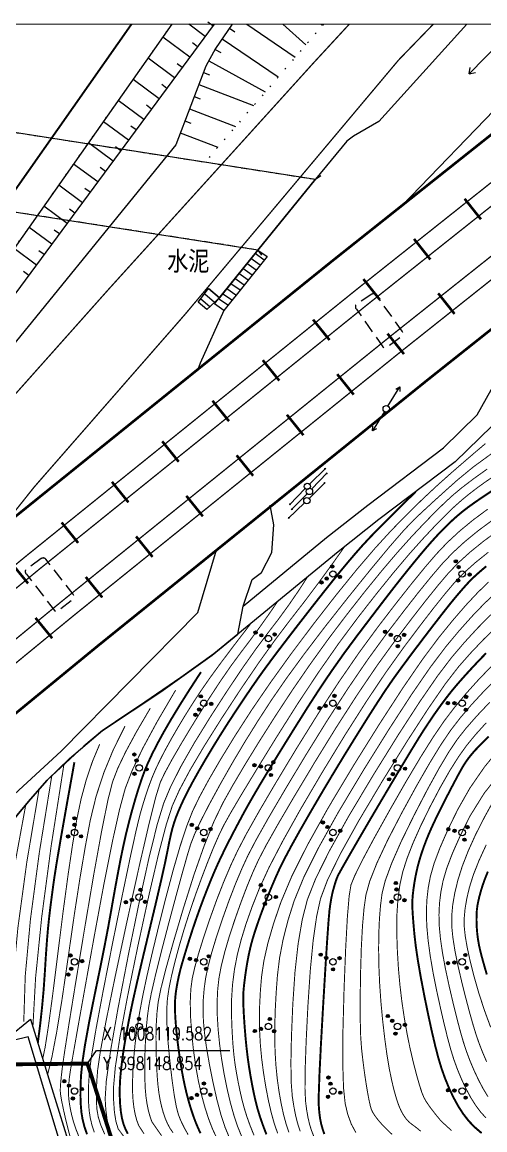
# Model space of a CAD drawing. Extents: x 396500 to 398250, y 1005980 to 1008200.
# Drawn here: x 398143.8 to 398179.6, y 1008114.5 to 1008200.2 of the extents above; entities that cross this region are included whole.
import ezdxf
from ezdxf.enums import TextEntityAlignment as Align

# ---------------------------------------------------------------- set-up
doc = ezdxf.new("R2010")
doc.units = 0
doc.header["$LTSCALE"] = 0.5
for name, pattern in [('X2', [10, 8, -2]), ('X29', [12, 10, -2]), ('X31', [1.8, 1.2, -0.6]), ('X4', [1.6, 0, -1.6]), ('X5', [3, 2, -1])]:
    doc.linetypes.add(name, pattern=pattern)
doc.layers.get('0').update_dxf_attribs({"linetype": 'CONTINUOUS'})
doc.layers.add('ASSIST', color=7, linetype='CONTINUOUS', plot=False)
for name, color, linetype in [('DGX', 2, 'CONTINUOUS'), ('DLSS', 4, 'CONTINUOUS'), ('DMTZ', 3, 'CONTINUOUS'), ('GXYZ', 2, 'CONTINUOUS'), ('JMD', 6, 'CONTINUOUS'), ('SXSS', 5, 'CONTINUOUS'), ('ZBTZ', 3, 'CONTINUOUS'), ('用地红线', 1, 'CONTINUOUS')]:
    doc.layers.add(name, color=color, linetype=linetype)
doc.layers.add('绘图层', color=6, linetype='CONTINUOUS', lineweight=5)
doc.styles.add('HZ', font='rs.shx', dxfattribs={"width": 0.8, "bigfont": 'hztxt.shx'})
doc.styles.add('细等线体', font='长等线体_0.TTF', dxfattribs={"width": 0.8})
doc.linetypes.add('10421', pattern='A,2,[150,AAA.SHX,S=1,R=0,X=0,Y=1],1e-11', length=2)
doc.linetypes.add('10422', pattern='A,2,[150,AAA.SHX,S=1,R=0,X=0,Y=1],2,[177,AAA.SHX,S=1,R=0,X=0,Y=0.8],1e-09', length=4)
doc.linetypes.add('1161', pattern='A,0,[149,AAA.SHX,S=0.15,R=0,X=0,Y=0],-1.6', length=1.6)

# ---------------------------------------------------------------- blocks, each defined once
blk = doc.blocks.new('gc170')
at = {"linetype": 'Continuous'}
blk.add_circle((0, 0), 0.5, dxfattribs=at)
blk = doc.blocks.new('gc013c')
at = {"linetype": 'Continuous'}
blk.add_line((0.5, 0), (4, 0), dxfattribs=at)
at = {"linetype": 'Continuous', "const_width": 0.15, "flags": 128}
blk.add_lwpolyline([(3.775, 0, 1), (3.925, 0, 1)], format="xyb", close=True, dxfattribs=at)
blk = doc.blocks.new('gc013b')
at = {"linetype": 'Continuous'}
blk.add_line((0.5, 0), (4, 0), dxfattribs=at)
at = {"linetype": 'Continuous', "flags": 128}
blk.add_lwpolyline([(3.39, 0.35), (4, 0), (3.39, -0.35)], dxfattribs=at)
blk = doc.blocks.new('gc086')
for p, q in [((0, 0), (7, 0)), ((7, 0), (6.18, 0.57)), ((7, 0), (6.18, -0.57))]:
    blk.add_line(p, q)
blk = doc.blocks.new('*U110')
at = {"linetype": 'Continuous'}
for points in [[(-0.25, 2.2), (-0.24, 2.12), (-0.24, 2.28)], [(-0.24, 2.28), (-0.2, 2.05), (-0.2, 2.35)], [(-0.2, 2.05), (-0.24, 2.28), (-0.24, 2.12)], [(-0.2, 2.35), (-0.15, 2), (-0.15, 2.4)], [(-0.15, 2), (-0.2, 2.35), (-0.2, 2.05)], [(-0.15, 2.4), (-0.08, 1.96), (-0.08, 2.44)], [(-0.08, 1.96), (-0.15, 2.4), (-0.15, 2)], [(-0.08, 2.44), (0, 1.95), (0, 2.45)], [(0, 1.95), (-0.08, 2.44), (-0.08, 1.96)], [(0, 2.45), (0.08, 1.96), (0.08, 2.44)], [(0.08, 1.96), (0, 2.45), (0, 1.95)], [(0.08, 2.44), (0.15, 2), (0.15, 2.4)], [(0.15, 2), (0.08, 2.44), (0.08, 1.96)], [(0.15, 2.4), (0.2, 2.05), (0.2, 2.35)], [(0.2, 2.05), (0.15, 2.4), (0.15, 2)], [(0.2, 2.35), (0.24, 2.12), (0.24, 2.28)], [(0.24, 2.12), (0.2, 2.35), (0.2, 2.05)], [(0.25, 2.2), (0.24, 2.28), (0.24, 2.12)]]:
    blk.add_solid(points, dxfattribs=at)
blk = doc.blocks.new('*U109')
at = {"linetype": 'Continuous'}
for points in [[(-0.25, 1.2), (-0.24, 1.12), (-0.24, 1.28)], [(-0.24, 1.28), (-0.2, 1.05), (-0.2, 1.35)], [(-0.2, 1.05), (-0.24, 1.28), (-0.24, 1.12)], [(-0.2, 1.35), (-0.15, 1), (-0.15, 1.4)], [(-0.15, 1), (-0.2, 1.35), (-0.2, 1.05)], [(-0.15, 1.4), (-0.08, 0.96), (-0.08, 1.44)], [(-0.08, 0.96), (-0.15, 1.4), (-0.15, 1)], [(-0.08, 1.44), (0, 0.95), (0, 1.45)], [(0, 0.95), (-0.08, 1.44), (-0.08, 0.96)], [(0, 1.45), (0.08, 0.96), (0.08, 1.44)], [(0.08, 0.96), (0, 1.45), (0, 0.95)], [(0.08, 1.44), (0.15, 1), (0.15, 1.4)], [(0.15, 1), (0.08, 1.44), (0.08, 0.96)], [(0.15, 1.4), (0.2, 1.05), (0.2, 1.35)], [(0.2, 1.05), (0.15, 1.4), (0.15, 1)], [(0.2, 1.35), (0.24, 1.12), (0.24, 1.28)], [(0.24, 1.12), (0.2, 1.35), (0.2, 1.05)], [(0.25, 1.2), (0.24, 1.28), (0.24, 1.12)]]:
    blk.add_solid(points, dxfattribs=at)
blk = doc.blocks.new('*U108')
at = {"linetype": 'Continuous'}
for points in [[(-1.25, -0.6), (-1.24, -0.68), (-1.24, -0.52)], [(-1.24, -0.52), (-1.2, -0.75), (-1.2, -0.45)], [(-1.2, -0.75), (-1.24, -0.52), (-1.24, -0.68)], [(-1.2, -0.45), (-1.15, -0.8), (-1.15, -0.4)], [(-1.15, -0.8), (-1.2, -0.45), (-1.2, -0.75)], [(-1.15, -0.4), (-1.08, -0.84), (-1.08, -0.36)], [(-1.08, -0.84), (-1.15, -0.4), (-1.15, -0.8)], [(-1.08, -0.36), (-1, -0.85), (-1, -0.35)], [(-1, -0.85), (-1.08, -0.36), (-1.08, -0.84)], [(-1, -0.35), (-0.92, -0.84), (-0.92, -0.36)], [(-0.92, -0.84), (-1, -0.35), (-1, -0.85)], [(-0.92, -0.36), (-0.85, -0.8), (-0.85, -0.4)], [(-0.85, -0.8), (-0.92, -0.36), (-0.92, -0.84)], [(-0.85, -0.4), (-0.8, -0.75), (-0.8, -0.45)], [(-0.8, -0.75), (-0.85, -0.4), (-0.85, -0.8)], [(-0.8, -0.45), (-0.76, -0.68), (-0.76, -0.52)], [(-0.76, -0.68), (-0.8, -0.45), (-0.8, -0.75)], [(-0.75, -0.6), (-0.76, -0.52), (-0.76, -0.68)]]:
    blk.add_solid(points, dxfattribs=at)
blk = doc.blocks.new('*U107')
at = {"linetype": 'Continuous'}
for points in [[(0.75, -0.6), (0.76, -0.68), (0.76, -0.52)], [(0.76, -0.52), (0.8, -0.75), (0.8, -0.45)], [(0.8, -0.75), (0.76, -0.52), (0.76, -0.68)], [(0.8, -0.45), (0.85, -0.8), (0.85, -0.4)], [(0.85, -0.8), (0.8, -0.45), (0.8, -0.75)], [(0.85, -0.4), (0.92, -0.84), (0.92, -0.36)], [(0.92, -0.84), (0.85, -0.4), (0.85, -0.8)], [(0.92, -0.36), (1, -0.85), (1, -0.35)], [(1, -0.85), (0.92, -0.36), (0.92, -0.84)], [(1, -0.35), (1.08, -0.84), (1.08, -0.36)], [(1.08, -0.84), (1, -0.35), (1, -0.85)], [(1.08, -0.36), (1.15, -0.8), (1.15, -0.4)], [(1.15, -0.8), (1.08, -0.36), (1.08, -0.84)], [(1.15, -0.4), (1.2, -0.75), (1.2, -0.45)], [(1.2, -0.75), (1.15, -0.4), (1.15, -0.8)], [(1.2, -0.45), (1.24, -0.68), (1.24, -0.52)], [(1.24, -0.68), (1.2, -0.45), (1.2, -0.75)], [(1.25, -0.6), (1.24, -0.52), (1.24, -0.68)]]:
    blk.add_solid(points, dxfattribs=at)
blk = doc.blocks.new('gc160')
for centre, radius in [((0, 2.2), 0.25), ((0, 0), 0.5), ((0, 1.2), 0.25), ((-1, -0.6), 0.25), ((1, -0.6), 0.25)]:
    blk.add_circle(centre, radius)
at = {"linetype": 'Continuous'}
for name in ['*U110', '*U109', '*U108', '*U107']:
    blk.add_blockref(name, (0, 0), dxfattribs=at)

msp = doc.modelspace()

# ---------------------------------------------------------------- linework, layer by layer
at = {"layer": 'ASSIST', "linetype": 'Continuous', "flags": 128}
msp.add_lwpolyline([(398089.622, 1008200), (398166.501, 1008187.998), (398162.038, 1008182.526), (398069.213, 1008196.981), (398071.823, 1008200)], dxfattribs=at)
at = {"layer": 'ASSIST', "linetype": 'X4'}
for points in [[(398137.327, 1008174.325), (398155.4, 1008200)], [(398167.132, 1008200), (398157.954, 1008189.332)]]:
    msp.add_lwpolyline(points, dxfattribs=at)
at = {"layer": 'ASSIST', "linetype": '1161', "flags": 128}
msp.add_lwpolyline([(398216.705, 1008200), (398212.651, 1008194.876), (398210.704, 1008192.98), (398209.04, 1008191.557), (398201.097, 1008184.784), (398196.587, 1008181.774), (398194.58, 1008180.802), (398187.978, 1008178.623), (398186.739, 1008177.766), (398185.526, 1008176.671), (398181.653, 1008171.569), (398180.152, 1008168.906), (398177.324, 1008166.139), (398171.417, 1008161.679), (398168.251, 1008159.176), (398160.484, 1008152.8), (398158.629, 1008151.278), (398156.078, 1008149.446), (398153.304, 1008147.532), (398151.027, 1008146.028), (398150.022, 1008145.363), (398148.582, 1008144.135), (398145.728, 1008141.519), (398144.449, 1008140.05), (398143.396, 1008138.776), (398141.09, 1008135.585), (398139.553, 1008132.764), (398138.57, 1008130.702), (398138.009, 1008129.245), (398137.855, 1008128.442), (398138.261, 1008126.37), (398139.118, 1008123.8), (398140.316, 1008122.571), (398141.629, 1008121.756), (398142.617, 1008121.535), (398144.433, 1008123.008), (398145.863, 1008118.405), (398146.667, 1008115.815), (398148.684, 1008109.323), (398148.059, 1008104.783), (398154.146, 1008101.865), (398156.766, 1008099.342), (398158.798, 1008097.643), (398160.232, 1008096.445), (398161.211, 1008095.627), (398162.435, 1008094.543), (398164.062, 1008093.083), (398172.744, 1008090.495), (398186.538, 1008086.219), (398189.009, 1008089.427), (398197.806, 1008091.264), (398207.339, 1008087.566), (398208.075, 1008081.941), (398214.2, 1008078.443), (398215.429, 1008076.239), (398216.871, 1008076.723), (398218.266, 1008077.861), (398219.14, 1008075.643), (398217.745, 1008074.505), (398216.629, 1008074.088), (398220.412, 1008067.307), (398222.536, 1008062.541), (398224.211, 1008058.784), (398226.599, 1008056.4), (398227.914, 1008055.087), (398228.297, 1008054.705), (398229.691, 1008053.313), (398230.39, 1008052.616), (398231.171, 1008051.836), (398236.561, 1008046.456), (398241.976, 1008042.394), (398244.633, 1008040.525), (398247.818, 1008038.295), (398249.935, 1008037.459), (398250, 1008039.876)], dxfattribs=at)
at = {"layer": 'ASSIST', "linetype": 'Continuous', "flags": 128}
for points in [[(398162.757, 1008182.021), (398159.407, 1008177.856), (398158.688, 1008178.361), (398162.038, 1008182.526)], [(398157.42, 1008178.493), (398158.231, 1008179.541), (398159.068, 1008178.817), (398158.082, 1008177.934)]]:
    msp.add_lwpolyline(points, close=True, dxfattribs=at)
at = {"layer": 'ASSIST', "linetype": '1161', "flags": 128}
msp.add_lwpolyline([(398140.948, 1008120.86), (398141.566, 1008118.957), (398146.362, 1008101.943), (398147.554, 1008093.455), (398153.188, 1008087.558), (398161.017, 1008093.937), (398153.946, 1008100.924), (398148.249, 1008103.732), (398147.594, 1008104.526), (398147.886, 1008109.648), (398144.258, 1008121.653)], close=True, dxfattribs=at)
at = {"layer": 'DGX', "linetype": 'Continuous', "const_width": 0.075, "flags": 128}
for points in [[(398153.234, 1008114.153), (398152.822, 1008114.783), (398152.672, 1008115.184), (398152.549, 1008115.64), (398152.453, 1008116.15), (398152.383, 1008116.716), (398152.345, 1008117.368), (398152.341, 1008118.141), (398152.372, 1008119.033), (398152.438, 1008120.046), (398152.544, 1008121.148), (398152.694, 1008122.312), (398152.89, 1008123.537), (398153.131, 1008124.823), (398153.439, 1008126.278), (398153.836, 1008128.014), (398154.322, 1008130.028), (398154.897, 1008132.322), (398155.493, 1008134.573), (398156.042, 1008136.457), (398156.544, 1008137.976), (398156.998, 1008139.129), (398157.526, 1008140.221), (398158.249, 1008141.555), (398159.168, 1008143.133), (398160.283, 1008144.953), (398161.571, 1008146.95), (398163.013, 1008149.055), (398164.607, 1008151.27), (398166.354, 1008153.595), (398168.098, 1008155.831), (398169.682, 1008157.782), (398171.107, 1008159.447), (398172.371, 1008160.828), (398173.551, 1008162.035), (398174.72, 1008163.181), (398175.878, 1008164.266), (398177.025, 1008165.29), (398178.079, 1008166.203), (398178.957, 1008166.957), (398179.66, 1008167.55)], [(398154.589, 1008114.004), (398153.845, 1008115.068), (398153.696, 1008115.487), (398153.569, 1008115.95), (398153.465, 1008116.455), (398153.384, 1008117.005), (398153.327, 1008117.64), (398153.294, 1008118.406), (398153.285, 1008119.301), (398153.302, 1008120.326), (398153.342, 1008121.376), (398153.406, 1008122.345), (398153.494, 1008123.235), (398153.606, 1008124.045), (398153.794, 1008125.023), (398154.114, 1008126.415), (398154.564, 1008128.222), (398155.144, 1008130.444), (398155.735, 1008132.649), (398156.216, 1008134.405), (398156.587, 1008135.712), (398156.848, 1008136.571), (398157.146, 1008137.337), (398157.629, 1008138.369), (398158.296, 1008139.665), (398159.148, 1008141.227), (398160.103, 1008142.903), (398161.081, 1008144.544), (398162.081, 1008146.149), (398163.104, 1008147.72), (398164.251, 1008149.38), (398165.621, 1008151.256), (398167.216, 1008153.349), (398169.035, 1008155.657), (398170.803, 1008157.847), (398172.246, 1008159.582), (398173.363, 1008160.862), (398174.154, 1008161.688), (398174.836, 1008162.328), (398175.622, 1008163.052), (398176.512, 1008163.858), (398177.508, 1008164.747), (398178.711, 1008165.735), (398180.223, 1008166.839)], [(398155.476, 1008114.234), (398155.243, 1008114.574), (398155.041, 1008114.947), (398154.868, 1008115.353), (398154.72, 1008115.79), (398154.59, 1008116.26), (398154.478, 1008116.761), (398154.385, 1008117.294), (398154.309, 1008117.912), (398154.246, 1008118.67), (398154.199, 1008119.568), (398154.165, 1008120.606), (398154.156, 1008121.669), (398154.179, 1008122.642), (398154.235, 1008123.527), (398154.324, 1008124.323), (398154.524, 1008125.337), (398154.913, 1008126.879), (398155.492, 1008128.947), (398156.26, 1008131.543), (398157.1, 1008134.202), (398157.896, 1008136.461), (398158.647, 1008138.321), (398159.353, 1008139.78), (398160.117, 1008141.14), (398161.041, 1008142.701), (398162.124, 1008144.463), (398163.368, 1008146.426), (398164.708, 1008148.467), (398166.081, 1008150.462), (398167.486, 1008152.412), (398168.925, 1008154.316), (398170.327, 1008156.102), (398171.624, 1008157.696), (398172.816, 1008159.098), (398173.903, 1008160.309), (398174.883, 1008161.35), (398175.755, 1008162.243), (398176.518, 1008162.99), (398177.172, 1008163.589), (398177.863, 1008164.16), (398178.736, 1008164.823), (398179.791, 1008165.576)], [(398156.645, 1008114.081), (398156.329, 1008114.648), (398156.078, 1008115.167), (398155.891, 1008115.638), (398155.733, 1008116.234), (398155.57, 1008117.132), (398155.4, 1008118.331), (398155.225, 1008119.832), (398155.079, 1008121.369), (398155, 1008122.676), (398154.988, 1008123.753), (398155.042, 1008124.6), (398155.163, 1008125.401), (398155.354, 1008126.34), (398155.613, 1008127.418), (398155.94, 1008128.633), (398156.321, 1008129.929), (398156.739, 1008131.245), (398157.195, 1008132.584), (398157.688, 1008133.943), (398158.178, 1008135.224), (398158.624, 1008136.326), (398159.028, 1008137.249), (398159.388, 1008137.993), (398159.896, 1008138.91), (398160.744, 1008140.348), (398161.932, 1008142.309), (398163.461, 1008144.792), (398165.131, 1008147.433), (398166.745, 1008149.867), (398168.303, 1008152.093), (398169.804, 1008154.112), (398171.218, 1008155.923), (398172.513, 1008157.526), (398173.689, 1008158.92), (398174.745, 1008160.106), (398175.687, 1008161.11), (398176.518, 1008161.96), (398177.237, 1008162.656), (398177.846, 1008163.198), (398178.412, 1008163.659), (398179, 1008164.111), (398179.613, 1008164.554), (398180.249, 1008164.988)], [(398168.753, 1008159.573), (398167.757, 1008158.167), (398166.725, 1008156.756), (398165.659, 1008155.339), (398164.557, 1008153.918), (398163.388, 1008152.377), (398162.118, 1008150.603), (398160.748, 1008148.595), (398159.278, 1008146.354), (398157.897, 1008144.16), (398156.793, 1008142.291), (398155.968, 1008140.748), (398155.422, 1008139.531), (398154.95, 1008138.065), (398154.349, 1008135.775), (398153.621, 1008132.66), (398152.763, 1008128.721), (398151.954, 1008124.774), (398151.369, 1008121.636), (398151.008, 1008119.306), (398150.872, 1008117.785), (398150.876, 1008116.743), (398150.937, 1008115.854), (398151.054, 1008115.116), (398151.228, 1008114.531), (398152.129, 1008113.326)], [(398165.895, 1008157.242), (398165.182, 1008156.146), (398164.434, 1008155.059), (398163.649, 1008153.979), (398162.827, 1008152.907), (398161.92, 1008151.7), (398160.876, 1008150.218), (398159.696, 1008148.46), (398158.379, 1008146.425), (398157.114, 1008144.377), (398156.088, 1008142.579), (398155.302, 1008141.031), (398154.755, 1008139.733), (398154.264, 1008138.123), (398153.646, 1008135.64), (398152.902, 1008132.283), (398152.03, 1008128.053), (398151.216, 1008123.853), (398150.643, 1008120.587), (398150.312, 1008118.256), (398150.222, 1008116.86), (398150.275, 1008115.991), (398150.374, 1008115.244), (398150.518, 1008114.618), (398150.708, 1008114.113)], [(398163.576, 1008155.338), (398162.889, 1008154.336), (398162.187, 1008153.346), (398161.471, 1008152.37), (398160.74, 1008151.407), (398159.96, 1008150.352), (398159.097, 1008149.1), (398158.151, 1008147.652), (398157.122, 1008146.007), (398156.155, 1008144.408), (398155.394, 1008143.098), (398154.84, 1008142.078), (398154.492, 1008141.346), (398154.146, 1008140.232), (398153.601, 1008138.062), (398152.854, 1008134.836), (398151.906, 1008130.555), (398150.979, 1008126.231), (398150.292, 1008122.879), (398149.846, 1008120.498), (398149.641, 1008119.088), (398149.574, 1008118.207), (398149.541, 1008117.41), (398149.544, 1008116.699), (398149.582, 1008116.072), (398149.685, 1008115.466), (398149.885, 1008114.818), (398150.182, 1008114.126)], [(398161.513, 1008153.645), (398160.256, 1008152.016), (398159.19, 1008150.601), (398158.314, 1008149.399), (398157.629, 1008148.411), (398157.048, 1008147.525), (398156.483, 1008146.629), (398155.934, 1008145.722), (398155.402, 1008144.805), (398154.913, 1008143.923), (398154.496, 1008143.122), (398154.15, 1008142.402), (398153.876, 1008141.763), (398153.639, 1008141.137), (398153.405, 1008140.458), (398153.173, 1008139.726), (398152.944, 1008138.94), (398152.64, 1008137.707), (398152.183, 1008135.634), (398151.573, 1008132.722), (398150.81, 1008128.969), (398150.067, 1008125.208), (398149.517, 1008122.27), (398149.16, 1008120.155), (398148.997, 1008118.863), (398148.945, 1008118.02), (398148.926, 1008117.255), (398148.938, 1008116.566), (398148.982, 1008115.954), (398149.066, 1008115.384), (398149.2, 1008114.823), (398149.383, 1008114.271)], [(398148.183, 1008113.943), (398147.935, 1008114.578), (398147.762, 1008115.107), (398147.638, 1008115.576), (398147.538, 1008116.029), (398147.459, 1008116.467), (398147.404, 1008116.889), (398147.379, 1008117.339), (398147.394, 1008117.857), (398147.447, 1008118.444), (398147.539, 1008119.1), (398147.738, 1008120.264), (398148.11, 1008122.376), (398148.657, 1008125.435), (398149.378, 1008129.442), (398150.134, 1008133.515), (398150.785, 1008136.774), (398151.331, 1008139.219), (398151.771, 1008140.851), (398152.307, 1008142.246), (398153.137, 1008143.982), (398154.26, 1008146.06), (398155.679, 1008148.479)], [(398147.573, 1008113.7), (398147.359, 1008114.483), (398147.154, 1008115.316), (398146.979, 1008116.092), (398146.853, 1008116.707), (398146.775, 1008117.162), (398146.747, 1008117.455), (398146.753, 1008117.728), (398146.782, 1008118.121), (398146.833, 1008118.634), (398146.905, 1008119.267), (398147.077, 1008120.462), (398147.423, 1008122.665), (398147.944, 1008125.873), (398148.64, 1008130.089), (398149.361, 1008134.332), (398149.96, 1008137.626), (398150.436, 1008139.969), (398150.789, 1008141.363), (398151.19, 1008142.409), (398151.813, 1008143.711), (398152.656, 1008145.269), (398153.719, 1008147.084)], [(398151.76, 1008145.688), (398150.866, 1008143.897), (398150.12, 1008142.091), (398149.523, 1008140.269), (398149.075, 1008138.432), (398148.686, 1008136.382), (398148.27, 1008133.924), (398147.827, 1008131.057), (398147.355, 1008127.782), (398146.892, 1008124.605), (398146.472, 1008122.035), (398146.097, 1008120.071), (398145.766, 1008118.715)], [(398149.8, 1008144.293), (398149.25, 1008142.985), (398148.771, 1008141.578), (398148.363, 1008140.074), (398148.026, 1008138.472), (398147.708, 1008136.584), (398147.357, 1008134.223), (398146.974, 1008131.389), (398146.558, 1008128.081), (398146.161, 1008124.914), (398145.834, 1008122.501), (398145.575, 1008120.842), (398145.386, 1008119.939)], [(398179.694, 1008115.387), (398179.29, 1008115.831), (398178.898, 1008116.356), (398178.518, 1008116.961), (398178.149, 1008117.648), (398177.804, 1008118.381), (398177.494, 1008119.128), (398177.217, 1008119.89), (398176.975, 1008120.665), (398176.738, 1008121.535), (398176.478, 1008122.58), (398176.196, 1008123.801), (398175.89, 1008125.197), (398175.605, 1008126.623), (398175.381, 1008127.934), (398175.22, 1008129.129), (398175.12, 1008130.209), (398175.087, 1008131.217), (398175.121, 1008132.196), (398175.225, 1008133.147), (398175.398, 1008134.068), (398175.685, 1008135.071), (398176.134, 1008136.267), (398176.743, 1008137.655), (398177.513, 1008139.235), (398178.457, 1008140.899), (398179.587, 1008142.534), (398180.904, 1008144.142)], [(398144.626, 1008122.386), (398144.837, 1008126.23), (398145.31, 1008130.909), (398146.043, 1008136.423), (398147.037, 1008142.772)], [(398179.856, 1008117.021), (398179.489, 1008117.624), (398179.124, 1008118.316), (398178.777, 1008119.054), (398178.464, 1008119.794), (398178.186, 1008120.535), (398177.944, 1008121.279), (398177.706, 1008122.106), (398177.444, 1008123.101), (398177.158, 1008124.262), (398176.847, 1008125.591), (398176.558, 1008126.938), (398176.334, 1008128.154), (398176.177, 1008129.241), (398176.086, 1008130.197), (398176.061, 1008131.086), (398176.101, 1008131.969), (398176.207, 1008132.848), (398176.378, 1008133.72), (398176.66, 1008134.685), (398177.099, 1008135.838), (398177.696, 1008137.18), (398178.45, 1008138.711), (398179.561, 1008140.497), (398181.228, 1008142.602)], [(398143.922, 1008122.838), (398144.036, 1008126.369), (398144.436, 1008130.718), (398145.122, 1008135.885), (398146.095, 1008141.871)], [(398142.89, 1008121.757), (398143.047, 1008125.635), (398143.469, 1008130.103), (398144.156, 1008135.16), (398145.108, 1008140.807)], [(398142.526, 1008121.503), (398142.281, 1008122.422), (398142.11, 1008123.475), (398142.012, 1008124.663), (398141.988, 1008125.986), (398142.128, 1008127.879), (398142.522, 1008130.779), (398143.172, 1008134.685), (398144.076, 1008139.598)], [(398179.749, 1008119.727), (398179.435, 1008120.459), (398179.156, 1008121.181), (398178.913, 1008121.892), (398178.674, 1008122.678), (398178.41, 1008123.622), (398178.12, 1008124.724), (398177.805, 1008125.985), (398177.511, 1008127.253), (398177.288, 1008128.375), (398177.135, 1008129.353), (398177.052, 1008130.186), (398177.046, 1008130.98), (398177.124, 1008131.845), (398177.285, 1008132.778), (398177.528, 1008133.781), (398177.869, 1008134.86), (398178.321, 1008136.022), (398178.884, 1008137.268), (398179.558, 1008138.596), (398180.253, 1008139.859)], [(398180.059, 1008122.397), (398179.561, 1008123.764), (398179.129, 1008125.091), (398178.762, 1008126.379), (398178.464, 1008127.568), (398178.241, 1008128.596), (398178.092, 1008129.465), (398178.018, 1008130.174), (398178.016, 1008130.837), (398178.082, 1008131.567), (398178.218, 1008132.364), (398178.423, 1008133.229), (398178.726, 1008134.193), (398179.159, 1008135.288), (398179.72, 1008136.512)]]:
    msp.add_lwpolyline(points, dxfattribs=at)
at = {"layer": 'DGX', "color": 3, "linetype": 'Continuous', "lineweight": -2, "const_width": 0.15, "flags": 128}
for points in [[(398174.256, 1008163.823), (398172.831, 1008162.424), (398171.666, 1008161.261), (398170.76, 1008160.333), (398170.115, 1008159.64), (398169.59, 1008159.044), (398169.047, 1008158.409), (398168.485, 1008157.734), (398167.903, 1008157.019), (398167.286, 1008156.246), (398166.613, 1008155.394), (398165.887, 1008154.465), (398165.105, 1008153.459), (398164.342, 1008152.468), (398163.669, 1008151.585), (398163.087, 1008150.811), (398162.595, 1008150.146), (398162.121, 1008149.486), (398161.593, 1008148.728), (398161.012, 1008147.874), (398160.376, 1008146.922), (398159.728, 1008145.93), (398159.11, 1008144.956), (398158.52, 1008143.999), (398157.959, 1008143.06), (398157.447, 1008142.177), (398157.007, 1008141.389), (398156.637, 1008140.695), (398156.338, 1008140.097), (398156.092, 1008139.567), (398155.88, 1008139.079), (398155.703, 1008138.632), (398155.561, 1008138.228), (398155.436, 1008137.803), (398155.309, 1008137.299), (398155.18, 1008136.715), (398155.05, 1008136.05), (398154.863, 1008135.135), (398154.565, 1008133.801), (398154.157, 1008132.047), (398153.638, 1008129.874), (398153.115, 1008127.687), (398152.696, 1008125.895), (398152.381, 1008124.496), (398152.169, 1008123.491), (398152.02, 1008122.724), (398151.891, 1008122.038), (398151.782, 1008121.433), (398151.694, 1008120.911), (398151.618, 1008120.417), (398151.547, 1008119.901), (398151.48, 1008119.362), (398151.419, 1008118.801), (398151.372, 1008118.223), (398151.35, 1008117.635), (398151.354, 1008117.036), (398151.382, 1008116.426), (398151.44, 1008115.845), (398151.528, 1008115.33), (398151.648, 1008114.881), (398151.799, 1008114.498), (398151.978, 1008114.155)], [(398157.638, 1008149.874), (398156.769, 1008148.537), (398156, 1008147.32), (398155.331, 1008146.221), (398154.763, 1008145.241), (398154.28, 1008144.359), (398153.868, 1008143.555), (398153.529, 1008142.828), (398153.261, 1008142.179), (398153.026, 1008141.53), (398152.786, 1008140.803), (398152.541, 1008139.999), (398152.29, 1008139.118), (398152.045, 1008138.193), (398151.817, 1008137.26), (398151.606, 1008136.317), (398151.411, 1008135.366), (398151.225, 1008134.398), (398151.04, 1008133.403), (398150.856, 1008132.382), (398150.673, 1008131.336), (398150.455, 1008130.13), (398150.167, 1008128.633), (398149.808, 1008126.844), (398149.379, 1008124.764), (398148.967, 1008122.711), (398148.658, 1008121.005), (398148.453, 1008119.647), (398148.352, 1008118.637), (398148.317, 1008117.834), (398148.31, 1008117.099), (398148.332, 1008116.433), (398148.382, 1008115.835), (398148.473, 1008115.269), (398148.618, 1008114.696), (398148.817, 1008114.118)], [(398145.006, 1008121.162), (398145.189, 1008122.584), (398145.342, 1008123.983), (398145.465, 1008125.359), (398145.558, 1008126.712), (398145.636, 1008127.975), (398145.715, 1008129.078), (398145.796, 1008130.023), (398145.877, 1008130.809), (398145.963, 1008131.533), (398146.059, 1008132.292), (398146.164, 1008133.084), (398146.279, 1008133.911), (398146.466, 1008135.106), (398146.789, 1008137.002), (398147.247, 1008139.599), (398147.841, 1008142.898)], [(398179.765, 1008126.478), (398179.583, 1008127.103), (398179.424, 1008127.674), (398179.287, 1008128.19), (398179.174, 1008128.679), (398179.086, 1008129.171), (398179.023, 1008129.665), (398178.984, 1008130.162), (398178.968, 1008130.638), (398178.971, 1008131.07), (398178.995, 1008131.458), (398179.038, 1008131.802), (398179.103, 1008132.138), (398179.189, 1008132.504), (398179.296, 1008132.898), (398179.424, 1008133.321), (398179.6, 1008133.819), (398179.848, 1008134.437)]]:
    msp.add_lwpolyline(points, dxfattribs=at)
for points, elevation in [([(398157.602, 1008114.192), (398157.414, 1008114.597), (398157.237, 1008115.02), (398157.07, 1008115.462), (398156.914, 1008115.923), (398156.767, 1008116.397), (398156.63, 1008116.88), (398156.504, 1008117.371), (398156.387, 1008117.872), (398156.277, 1008118.396), (398156.171, 1008118.961), (398156.069, 1008119.565), (398155.972, 1008120.209), (398155.883, 1008120.85), (398155.809, 1008121.444), (398155.748, 1008121.992), (398155.701, 1008122.494), (398155.667, 1008122.953), (398155.642, 1008123.374), (398155.628, 1008123.756), (398155.623, 1008124.1), (398155.632, 1008124.432), (398155.658, 1008124.78), (398155.701, 1008125.145), (398155.761, 1008125.526), (398155.832, 1008125.905), (398155.906, 1008126.268), (398155.985, 1008126.612), (398156.067, 1008126.939), (398156.172, 1008127.316), (398156.318, 1008127.811), (398156.504, 1008128.426), (398156.732, 1008129.158), (398156.987, 1008129.952), (398157.258, 1008130.75), (398157.543, 1008131.551), (398157.843, 1008132.356), (398158.143, 1008133.129), (398158.427, 1008133.834), (398158.695, 1008134.47), (398158.947, 1008135.038), (398159.206, 1008135.59), (398159.492, 1008136.179), (398159.807, 1008136.805), (398160.15, 1008137.468), (398160.493, 1008138.118), (398160.806, 1008138.705), (398161.092, 1008139.229), (398161.349, 1008139.691), (398161.629, 1008140.18), (398161.984, 1008140.787), (398162.415, 1008141.511), (398162.922, 1008142.353), (398163.513, 1008143.324), (398164.199, 1008144.436), (398164.98, 1008145.689), (398165.855, 1008147.082), (398166.787, 1008148.529), (398167.74, 1008149.941), (398168.713, 1008151.319), (398169.707, 1008152.662), (398170.647, 1008153.9), (398171.457, 1008154.963), (398172.139, 1008155.85), (398172.691, 1008156.561), (398173.177, 1008157.176), (398173.656, 1008157.775), (398174.129, 1008158.357), (398174.596, 1008158.924), (398175.052, 1008159.463), (398175.491, 1008159.966), (398175.914, 1008160.431), (398176.321, 1008160.858), (398176.716, 1008161.254), (398177.107, 1008161.623), (398177.492, 1008161.966), (398177.872, 1008162.283), (398178.299, 1008162.611), (398178.823, 1008162.989), (398179.446, 1008163.417), (398180.166, 1008163.894)], 30), ([(398179.724, 1008158.06), (398179.325, 1008157.724), (398178.978, 1008157.42), (398178.683, 1008157.147), (398178.44, 1008156.906), (398178.206, 1008156.654), (398177.936, 1008156.352), (398177.63, 1008155.999), (398177.288, 1008155.595), (398176.865, 1008155.077), (398176.317, 1008154.383), (398175.643, 1008153.513), (398174.843, 1008152.467), (398174.036, 1008151.4), (398173.339, 1008150.465), (398172.753, 1008149.663), (398172.278, 1008148.994), (398171.795, 1008148.28), (398171.185, 1008147.345), (398170.448, 1008146.188), (398169.585, 1008144.808), (398168.667, 1008143.32), (398167.767, 1008141.835), (398166.885, 1008140.354), (398166.022, 1008138.877), (398165.237, 1008137.505), (398164.591, 1008136.341), (398164.082, 1008135.383), (398163.711, 1008134.631), (398163.41, 1008133.965), (398163.108, 1008133.261), (398162.806, 1008132.52), (398162.504, 1008131.742), (398162.222, 1008130.981), (398161.979, 1008130.292), (398161.775, 1008129.676), (398161.611, 1008129.132), (398161.473, 1008128.608), (398161.347, 1008128.054), (398161.234, 1008127.468), (398161.133, 1008126.853), (398161.049, 1008126.261), (398160.984, 1008125.75), (398160.939, 1008125.318), (398160.914, 1008124.966), (398160.908, 1008124.581), (398160.923, 1008124.047), (398160.957, 1008123.366), (398161.012, 1008122.537), (398161.082, 1008121.659), (398161.164, 1008120.831), (398161.256, 1008120.054), (398161.36, 1008119.326), (398161.473, 1008118.637), (398161.592, 1008117.976), (398161.718, 1008117.344), (398161.85, 1008116.739), (398162.006, 1008116.132), (398162.2, 1008115.491), (398162.433, 1008114.817), (398162.705, 1008114.109)], 32.5), ([(398167.19, 1008114.132), (398167.061, 1008114.497), (398166.951, 1008114.884), (398166.864, 1008115.315), (398166.8, 1008115.791), (398166.759, 1008116.312), (398166.757, 1008117.197), (398166.812, 1008118.764), (398166.922, 1008121.015), (398167.088, 1008123.948), (398167.264, 1008126.872), (398167.406, 1008129.096), (398167.514, 1008130.62), (398167.587, 1008131.444), (398167.649, 1008131.904), (398167.721, 1008132.334), (398167.804, 1008132.734), (398167.898, 1008133.105), (398167.993, 1008133.434), (398168.079, 1008133.707), (398168.156, 1008133.924), (398168.223, 1008134.086), (398168.354, 1008134.336), (398168.622, 1008134.816), (398169.028, 1008135.526), (398169.57, 1008136.466), (398170.212, 1008137.571), (398170.918, 1008138.777), (398171.688, 1008140.083), (398172.521, 1008141.489), (398173.317, 1008142.824), (398173.975, 1008143.916), (398174.495, 1008144.766), (398174.878, 1008145.372), (398175.185, 1008145.84), (398175.476, 1008146.275), (398175.753, 1008146.677), (398176.014, 1008147.045), (398176.268, 1008147.395), (398176.525, 1008147.738), (398176.785, 1008148.076), (398177.047, 1008148.407), (398177.343, 1008148.765), (398177.703, 1008149.182), (398178.127, 1008149.657), (398178.615, 1008150.19), (398179.147, 1008150.757), (398179.702, 1008151.33)], 35), ([(398179.914, 1008144.884), (398179.247, 1008144.227), (398178.847, 1008143.81), (398178.594, 1008143.517), (398178.367, 1008143.235), (398178.167, 1008142.961), (398177.993, 1008142.698), (398177.791, 1008142.351), (398177.505, 1008141.83), (398177.136, 1008141.134), (398176.683, 1008140.263), (398176.224, 1008139.36), (398175.834, 1008138.569), (398175.515, 1008137.891), (398175.266, 1008137.324), (398175.063, 1008136.821), (398174.879, 1008136.332), (398174.715, 1008135.857), (398174.571, 1008135.397), (398174.444, 1008134.939), (398174.331, 1008134.472), (398174.233, 1008133.995), (398174.15, 1008133.509), (398174.083, 1008133.043), (398174.035, 1008132.627), (398174.006, 1008132.261), (398173.996, 1008131.944), (398174.006, 1008131.58), (398174.035, 1008131.075), (398174.085, 1008130.427), (398174.154, 1008129.637), (398174.262, 1008128.689), (398174.428, 1008127.567), (398174.652, 1008126.272), (398174.933, 1008124.803), (398175.234, 1008123.339), (398175.512, 1008122.059), (398175.77, 1008120.963), (398176.006, 1008120.051), (398176.248, 1008119.244), (398176.523, 1008118.463), (398176.832, 1008117.708), (398177.175, 1008116.979), (398177.546, 1008116.299), (398177.939, 1008115.691), (398178.355, 1008115.155), (398178.794, 1008114.692), (398179.364, 1008114.205)], 37.5)]:
    msp.add_lwpolyline(points, dxfattribs=dict(at, elevation=elevation))
at = {"layer": 'DGX', "linetype": 'Continuous', "const_width": 0.075, "flags": 128}
for points, elevation in [([(398179.831, 1008162.473), (398178.696, 1008161.634), (398177.656, 1008160.775), (398176.71, 1008159.898), (398175.858, 1008159.002), (398174.973, 1008157.972), (398173.926, 1008156.692), (398172.717, 1008155.161), (398171.348, 1008153.379), (398169.863, 1008151.357), (398168.311, 1008149.104), (398166.69, 1008146.621), (398165.001, 1008143.907), (398163.425, 1008141.294), (398162.145, 1008139.113), (398161.16, 1008137.364), (398160.471, 1008136.046), (398159.931, 1008134.89), (398159.393, 1008133.624), (398158.856, 1008132.248), (398158.321, 1008130.763), (398157.836, 1008129.321), (398157.448, 1008128.075), (398157.158, 1008127.027), (398156.965, 1008126.175), (398156.854, 1008125.346), (398156.809, 1008124.367), (398156.83, 1008123.238), (398156.917, 1008121.959), (398157.055, 1008120.644), (398157.228, 1008119.409), (398157.436, 1008118.252), (398157.678, 1008117.174), (398157.947, 1008116.186), (398158.234, 1008115.297), (398158.539, 1008114.507), (398158.863, 1008113.817)], 30.5), ([(398180.25, 1008161.66), (398179.093, 1008160.806), (398178.053, 1008159.955), (398177.13, 1008159.108), (398176.324, 1008158.264), (398175.494, 1008157.293), (398174.498, 1008156.068), (398173.337, 1008154.586), (398172.012, 1008152.85), (398170.562, 1008150.861), (398169.03, 1008148.622), (398167.416, 1008146.133), (398165.72, 1008143.395), (398164.139, 1008140.766), (398162.872, 1008138.606), (398161.92, 1008136.915), (398161.281, 1008135.693), (398160.796, 1008134.643), (398160.303, 1008133.47), (398159.803, 1008132.173), (398159.295, 1008130.753), (398158.829, 1008129.357), (398158.459, 1008128.131), (398158.182, 1008127.074), (398157.999, 1008126.188), (398157.887, 1008125.382), (398157.82, 1008124.565), (398157.8, 1008123.738), (398157.826, 1008122.9), (398157.909, 1008121.975), (398158.057, 1008120.886), (398158.272, 1008119.632), (398158.552, 1008118.214), (398158.867, 1008116.818), (398159.183, 1008115.632), (398159.502, 1008114.656), (398159.823, 1008113.89)], 31), ([(398180.67, 1008160.846), (398179.49, 1008159.978), (398178.45, 1008159.135), (398177.55, 1008158.317), (398176.79, 1008157.525), (398176.015, 1008156.614), (398175.071, 1008155.444), (398173.958, 1008154.012), (398172.676, 1008152.321), (398171.261, 1008150.364), (398169.75, 1008148.139), (398168.143, 1008145.645), (398166.438, 1008142.883), (398164.853, 1008140.238), (398163.599, 1008138.099), (398162.679, 1008136.466), (398162.091, 1008135.339), (398161.661, 1008134.396), (398161.214, 1008133.316), (398160.75, 1008132.098), (398160.268, 1008130.744), (398159.823, 1008129.393), (398159.469, 1008128.186), (398159.206, 1008127.122), (398159.033, 1008126.202), (398158.934, 1008125.318), (398158.889, 1008124.365), (398158.899, 1008123.341), (398158.965, 1008122.248), (398159.077, 1008121.115), (398159.23, 1008119.972), (398159.422, 1008118.821), (398159.655, 1008117.659), (398159.915, 1008116.554), (398160.19, 1008115.57), (398160.479, 1008114.706), (398160.784, 1008113.963)], 31.5), ([(398179.887, 1008159.15), (398178.847, 1008158.315), (398177.97, 1008157.527), (398177.255, 1008156.785), (398176.536, 1008155.935), (398175.643, 1008154.819), (398174.578, 1008153.438), (398173.34, 1008151.792), (398171.951, 1008149.851), (398170.434, 1008147.589), (398168.789, 1008145.004), (398167.015, 1008142.098), (398165.332, 1008139.236), (398163.961, 1008136.784), (398162.901, 1008134.744), (398162.152, 1008133.115), (398161.601, 1008131.727), (398161.134, 1008130.412), (398160.751, 1008129.17), (398160.451, 1008128), (398160.23, 1008126.857), (398160.081, 1008125.694), (398160.005, 1008124.513), (398160.002, 1008123.312), (398160.045, 1008122.167), (398160.106, 1008121.15), (398160.185, 1008120.262), (398160.282, 1008119.502), (398160.396, 1008118.811), (398160.523, 1008118.126), (398160.664, 1008117.448), (398160.818, 1008116.778), (398160.997, 1008116.106), (398161.211, 1008115.425), (398161.46, 1008114.735), (398161.745, 1008114.036)], 32), ([(398163.577, 1008114.186), (398163.326, 1008114.9), (398163.089, 1008115.737), (398162.866, 1008116.696), (398162.657, 1008117.778), (398162.476, 1008118.903), (398162.336, 1008119.989), (398162.237, 1008121.039), (398162.18, 1008122.051), (398162.162, 1008123.062), (398162.182, 1008124.109), (398162.237, 1008125.193), (398162.33, 1008126.314), (398162.508, 1008127.53), (398162.818, 1008128.9), (398163.261, 1008130.424), (398163.837, 1008132.102), (398164.67, 1008134.078), (398165.884, 1008136.497), (398167.481, 1008139.358), (398169.459, 1008142.661), (398171.499, 1008145.923), (398173.28, 1008148.662), (398174.803, 1008150.877), (398176.067, 1008152.568), (398177.158, 1008153.907), (398178.16, 1008155.064), (398179.075, 1008156.041), (398179.901, 1008156.837)], 33), ([(398164.448, 1008114.264), (398164.232, 1008114.896), (398164.033, 1008115.632), (398163.85, 1008116.47), (398163.682, 1008117.412), (398163.542, 1008118.416), (398163.44, 1008119.443), (398163.376, 1008120.492), (398163.349, 1008121.564), (398163.356, 1008122.678), (398163.394, 1008123.856), (398163.461, 1008125.096), (398163.558, 1008126.399), (398163.724, 1008127.761), (398163.995, 1008129.179), (398164.372, 1008130.653), (398164.855, 1008132.183), (398165.592, 1008133.981), (398166.728, 1008136.26), (398168.265, 1008139.019), (398170.203, 1008142.259), (398172.204, 1008145.466), (398173.933, 1008148.127), (398175.389, 1008150.241), (398176.572, 1008151.809), (398177.604, 1008153.046), (398178.604, 1008154.168), (398179.573, 1008155.174), (398180.51, 1008156.065)], 33.5), ([(398165.319, 1008114.342), (398165.138, 1008114.892), (398164.976, 1008115.526), (398164.833, 1008116.244), (398164.708, 1008117.045), (398164.623, 1008118.121), (398164.601, 1008119.662), (398164.642, 1008121.667), (398164.745, 1008124.138), (398164.916, 1008126.673), (398165.162, 1008128.872), (398165.481, 1008130.736), (398165.874, 1008132.264), (398166.514, 1008133.883), (398167.572, 1008136.022), (398169.05, 1008138.68), (398170.947, 1008141.857), (398172.909, 1008145.009), (398174.585, 1008147.592), (398175.975, 1008149.605), (398177.078, 1008151.05), (398178.05, 1008152.186), (398179.048, 1008153.272), (398180.071, 1008154.307)], 34), ([(398166.362, 1008113.978), (398166.19, 1008114.42), (398166.045, 1008114.888), (398165.92, 1008115.421), (398165.817, 1008116.018), (398165.733, 1008116.679), (398165.69, 1008117.659), (398165.707, 1008119.213), (398165.782, 1008121.341), (398165.916, 1008124.043), (398166.1, 1008126.803), (398166.324, 1008129.107), (398166.589, 1008130.954), (398166.893, 1008132.345), (398167.436, 1008133.786), (398168.416, 1008135.784), (398169.835, 1008138.341), (398171.69, 1008141.455), (398173.614, 1008144.551), (398175.238, 1008147.056), (398176.561, 1008148.97), (398177.583, 1008150.292), (398178.496, 1008151.326), (398179.491, 1008152.375), (398180.569, 1008153.441)], 34.5), ([(398180.281, 1008150.48), (398179.161, 1008149.323), (398178.147, 1008148.198), (398177.238, 1008147.105), (398176.435, 1008146.045), (398175.61, 1008144.833), (398174.635, 1008143.283), (398173.511, 1008141.395), (398172.237, 1008139.17), (398171.038, 1008137.014), (398170.141, 1008135.334), (398169.544, 1008134.129), (398169.249, 1008133.401), (398169.107, 1008132.529), (398168.97, 1008130.895), (398168.84, 1008128.498), (398168.715, 1008125.339), (398168.629, 1008122.129), (398168.615, 1008119.583), (398168.673, 1008117.699), (398168.803, 1008116.477), (398169.005, 1008115.636), (398169.281, 1008114.891), (398169.63, 1008114.243)], 35.5), ([(398180.723, 1008149.59), (398179.578, 1008148.429), (398178.569, 1008147.337), (398177.695, 1008146.313), (398176.958, 1008145.357), (398176.219, 1008144.266), (398175.342, 1008142.836), (398174.327, 1008141.068), (398173.174, 1008138.961), (398172.084, 1008136.858), (398171.26, 1008135.101), (398170.701, 1008133.69), (398170.406, 1008132.625), (398170.259, 1008131.579), (398170.141, 1008130.223), (398170.052, 1008128.557), (398169.992, 1008126.582), (398169.962, 1008124.618), (398169.966, 1008122.986), (398170.002, 1008121.686), (398170.071, 1008120.719), (398170.159, 1008119.936), (398170.253, 1008119.19), (398170.353, 1008118.48), (398170.458, 1008117.808), (398170.561, 1008117.208), (398170.656, 1008116.718), (398170.742, 1008116.336), (398170.819, 1008116.063), (398170.926, 1008115.824), (398171.101, 1008115.546), (398171.343, 1008115.229), (398171.654, 1008114.871), (398172.021, 1008114.491), (398172.433, 1008114.106)], 36), ([(398179.995, 1008147.536), (398178.99, 1008146.476), (398178.152, 1008145.52), (398177.481, 1008144.669), (398176.829, 1008143.699), (398176.05, 1008142.39), (398175.144, 1008140.741), (398174.112, 1008138.752), (398173.136, 1008136.757), (398172.402, 1008135.087), (398171.908, 1008133.743), (398171.654, 1008132.725), (398171.538, 1008131.816), (398171.455, 1008130.799), (398171.405, 1008129.675), (398171.39, 1008128.443), (398171.41, 1008127.134), (398171.469, 1008125.778), (398171.566, 1008124.374), (398171.702, 1008122.923), (398171.863, 1008121.526), (398172.033, 1008120.284), (398172.214, 1008119.197), (398172.404, 1008118.264), (398172.598, 1008117.474), (398172.787, 1008116.813), (398172.973, 1008116.281), (398173.155, 1008115.878), (398173.338, 1008115.565), (398173.525, 1008115.301), (398173.718, 1008115.087), (398173.915, 1008114.923), (398174.13, 1008114.767), (398174.375, 1008114.575), (398174.65, 1008114.35)], 36.5), ([(398179.724, 1008145.953), (398178.896, 1008145.038), (398178.211, 1008144.205), (398177.576, 1008143.317), (398176.893, 1008142.233), (398176.162, 1008140.953), (398175.384, 1008139.478), (398174.65, 1008137.981), (398174.051, 1008136.639), (398173.587, 1008135.45), (398173.259, 1008134.416), (398173.034, 1008133.403), (398172.882, 1008132.279), (398172.802, 1008131.043), (398172.795, 1008129.697), (398172.841, 1008128.313), (398172.922, 1008126.966), (398173.039, 1008125.654), (398173.191, 1008124.379), (398173.374, 1008123.142), (398173.583, 1008121.945), (398173.817, 1008120.789), (398174.078, 1008119.673), (398174.336, 1008118.68), (398174.56, 1008117.89), (398174.752, 1008117.304), (398174.912, 1008116.922), (398175.101, 1008116.6), (398175.382, 1008116.196), (398175.755, 1008115.711), (398176.22, 1008115.143), (398177.034, 1008114.397)], 37)]:
    msp.add_lwpolyline(points, dxfattribs=dict(at, elevation=elevation))
at = {"layer": 'DLSS', "linetype": 'Continuous', "const_width": 0.2, "elevation": -27.346, "flags": 128}
msp.add_lwpolyline([(398190.867, 1008200), (398167.785, 1008181.666), (398142.342, 1008161.155), (398117.069, 1008140.413), (398091.589, 1008119.551), (398017.83, 1008053.889), (398000, 1008038.013)], dxfattribs=at)
msp.add_lwpolyline([(398000, 1008021.965), (398001.829, 1008023.732), (398026.378, 1008045.792, -0.00685), (398083.395, 1008096.843), (398134.666, 1008139.597), (398149.679, 1008151.918), (398175.122, 1008172.43), (398200.821, 1008192.842), (398209.721, 1008200)], format="xyb", dxfattribs=at)
at = {"layer": 'DLSS', "linetype": 'X2', "const_width": 0.1, "elevation": -27.346, "flags": 128}
msp.add_lwpolyline([(398197.816, 1008200), (398196.191, 1008198.693), (398170.494, 1008178.282), (398145.077, 1008157.792), (398119.817, 1008137.06), (398094.405, 1008116.254), (398020.713, 1008050.651), (398000, 1008032.209)], dxfattribs=at)
msp.add_lwpolyline([(398000, 1008028.051), (398023.394, 1008049.073, -0.006852), (398080.518, 1008100.219), (398131.839, 1008143.014), (398146.88, 1008155.359), (398172.351, 1008175.892), (398198.052, 1008196.307), (398202.645, 1008200)], format="xyb", dxfattribs=at)
at = {"layer": 'DLSS', "color": 7, "linetype": 'X2', "const_width": 0.1, "elevation": -27.346, "flags": 128}
msp.add_lwpolyline([(398195.526, 1008200), (398195.295, 1008199.814), (398169.597, 1008179.402), (398144.172, 1008158.905), (398118.907, 1008138.17), (398093.473, 1008117.345), (398019.759, 1008051.723), (398000, 1008034.13)], dxfattribs=at)
msp.add_lwpolyline([(398000, 1008026.121), (398024.359, 1008048.011, -0.006852), (398081.449, 1008099.127), (398132.753, 1008141.908), (398147.786, 1008154.246), (398173.248, 1008174.772), (398198.948, 1008195.186), (398204.934, 1008200)], format="xyb", dxfattribs=at)
at = {"layer": 'DLSS', "linetype": 'X29', "const_width": 0.15, "elevation": 21.416, "flags": 128}
msp.add_lwpolyline([(398152.263, 1008200), (398129.013, 1008166.877), (398096.894, 1008123.868)], dxfattribs=at)
at = {"layer": 'DLSS', "linetype": 'Continuous', "lineweight": 0, "const_width": 0.1}
for points in [[(398128.813, 1008150.026), (398129.779, 1008152.281), (398131.848, 1008156.005), (398139.403, 1008167.039), (398150.472, 1008179.468), (398166.33, 1008196.977), (398169.121, 1008200)], [(398175.644, 1008200.019), (398172.941, 1008197.23), (398156.397, 1008177.537), (398144.742, 1008164.204), (398142.195, 1008161.009)]]:
    msp.add_lwpolyline(points, dxfattribs=at)
at = {"layer": 'DLSS', "linetype": 'Continuous', "const_width": 0.2, "flags": 128}
for points in [[(398179.311, 1008184.902), (398178.045, 1008186.495)], [(398175.395, 1008181.792), (398174.13, 1008183.385)], [(398171.48, 1008178.682), (398170.214, 1008180.276)], [(398176.002, 1008179.175), (398177.267, 1008177.582)], [(398167.593, 1008175.558), (398166.315, 1008177.142)], [(398172.077, 1008176.057), (398173.354, 1008174.473)], [(398163.7, 1008172.42), (398162.423, 1008174.004)], [(398168.185, 1008172.919), (398169.462, 1008171.335)], [(398159.807, 1008169.282), (398158.53, 1008170.866)], [(398164.292, 1008169.781), (398165.569, 1008168.197)], [(398155.915, 1008166.143), (398154.638, 1008167.728)], [(398160.399, 1008166.643), (398161.677, 1008165.059)], [(398152.022, 1008163.005), (398150.745, 1008164.59)], [(398156.507, 1008163.505), (398157.784, 1008161.921)], [(398148.13, 1008159.867), (398146.852, 1008161.452)], [(398152.614, 1008160.367), (398153.891, 1008158.782)], [(398144.256, 1008156.73), (398142.965, 1008158.303)], [(398148.721, 1008157.229), (398149.999, 1008155.644)], [(398144.83, 1008154.065), (398146.121, 1008152.492)]]:
    msp.add_lwpolyline(points, dxfattribs=at)
at = {"layer": 'DLSS', "linetype": 'X5', "flags": 128}
for points, elevation in [([(398170.874, 1008179.105), (398169.653, 1008178.315, 0.393156), (398169.667, 1008177.948), (398171.722, 1008175.039), (398171.81, 1008174.972), (398171.988, 1008175.004), (398173.205, 1008175.868), (398173.271, 1008175.956), (398173.267, 1008176.15), (398173.218, 1008176.247), (398171.218, 1008179.039, 0.399848)], 22.623), ([(398145.278, 1008158.653), (398144.094, 1008157.81, 0.393156), (398144.124, 1008157.444), (398146.307, 1008154.629), (398146.398, 1008154.566), (398146.574, 1008154.605), (398147.751, 1008155.523), (398147.813, 1008155.614), (398147.8, 1008155.808), (398147.748, 1008155.902), (398145.625, 1008158.603, 0.399848)], 22.489)]:
    msp.add_lwpolyline(points, format="xyb", close=True, dxfattribs=dict(at, elevation=elevation))
at = {"layer": 'DMTZ', "linetype": 'Continuous'}
for p, q in [((398157.974, 1008199.053), (398156.693, 1008200)), ((398158.569, 1008199.857), (398158.167, 1008200.154)), ((398159.851, 1008199.698), (398160.265, 1008199.417)), ((398161.186, 1008200), (398164.94, 1008197.452)), ((398163.973, 1008200), (398165.749, 1008198.393)), ((398166.954, 1008200), (398167.054, 1008199.909)), ((398156.785, 1008197.445), (398154.691, 1008198.993)), ((398159.29, 1008198.87), (398163.627, 1008195.926)), ((398157.38, 1008198.249), (398156.978, 1008198.546)), ((398158.735, 1008198.039), (398159.173, 1008197.797)), ((398155.597, 1008195.837), (398153.54, 1008197.357)), ((398158.252, 1008197.163), (398162.617, 1008194.753)), ((398156.191, 1008196.641), (398155.789, 1008196.938)), ((398157.833, 1008196.258), (398158.3, 1008196.078)), ((398154.408, 1008194.228), (398152.388, 1008195.721)), ((398155.002, 1008195.032), (398154.6, 1008195.33)), ((398157.474, 1008195.324), (398161.71, 1008193.698)), ((398153.219, 1008192.62), (398151.237, 1008194.085)), ((398153.813, 1008193.424), (398153.411, 1008193.721)), ((398157.116, 1008194.391), (398157.582, 1008194.211)), ((398156.757, 1008193.457), (398160.324, 1008192.087)), ((398152.03, 1008191.012), (398150.085, 1008192.449)), ((398152.624, 1008191.816), (398152.222, 1008192.113)), ((398156.399, 1008192.524), (398156.865, 1008192.344)), ((398156.04, 1008191.59), (398158.939, 1008190.477)), ((398150.841, 1008189.404), (398148.934, 1008190.813)), ((398151.435, 1008190.208), (398151.033, 1008190.505)), ((398149.652, 1008187.795), (398147.782, 1008189.178)), ((398150.246, 1008188.599), (398149.844, 1008188.897)), ((398148.463, 1008186.187), (398146.631, 1008187.542)), ((398149.057, 1008186.991), (398148.655, 1008187.288)), ((398147.274, 1008184.579), (398145.479, 1008185.906)), ((398147.868, 1008185.383), (398147.466, 1008185.68)), ((398146.085, 1008182.971), (398144.327, 1008184.27)), ((398146.68, 1008183.775), (398146.277, 1008184.072)), ((398144.896, 1008181.362), (398143.176, 1008182.634)), ((398145.491, 1008182.166), (398145.089, 1008182.464)), ((398144.302, 1008180.558), (398143.9, 1008180.855))]:
    msp.add_line(p, q, dxfattribs=at)
for points in [[(398138.357, 1008172.517), (398158.674, 1008200)], [(398160.057, 1008200), (398158.776, 1008198.113), (398158.018, 1008196.741), (398155.682, 1008190.657)]]:
    msp.add_lwpolyline(points, dxfattribs=at)
at = {"layer": 'DMTZ', "linetype": '10422', "flags": 128}
msp.add_lwpolyline([(398178.221, 1008200), (398171.412, 1008192.458), (398169.449, 1008191.325), (398168.923, 1008190.955), (398166.501, 1008187.998), (398162.038, 1008182.526), (398159.068, 1008178.817), (398158.231, 1008179.541)], dxfattribs=at)
at = {"layer": 'DMTZ', "linetype": '10422', "elevation": 20.382}
msp.add_lwpolyline([(398173.187, 1008185.932), (398181.068, 1008194.082), (398186.523, 1008200)], dxfattribs=at)
at = {"layer": 'DMTZ', "linetype": '10421', "flags": 128}
msp.add_lwpolyline([(398155.682, 1008190.657), (398140.305, 1008171.798), (398139.881, 1008171.585), (398139.301, 1008171.745), (398138.635, 1008172.174), (398138.357, 1008172.517)], dxfattribs=at)
at = {"layer": 'DMTZ', "linetype": '10422'}
for points in [[(398159.407, 1008177.856), (398157.579, 1008173.769), (398157.401, 1008173.27)], [(398140.955, 1008118.133), (398136.402, 1008127.29), (398136.396, 1008130.309), (398137.957, 1008133.505), (398141.539, 1008138.904), (398146.823, 1008143.766), (398157.388, 1008154.482), (398158.852, 1008159.339)]]:
    msp.add_lwpolyline(points, dxfattribs=at)
at = {"layer": 'DMTZ', "linetype": '10421'}
msp.add_lwpolyline([(398160.484, 1008152.8), (398160.913, 1008154.975), (398161.613, 1008157.026), (398162.321, 1008157.57), (398163.132, 1008159.125), (398163.275, 1008161.268), (398163.001, 1008162.783)], dxfattribs=at)
at = {"layer": 'DMTZ', "color": 3, "linetype": '10421', "flags": 128}
msp.add_lwpolyline([(398142.617, 1008121.535), (398141.629, 1008121.756), (398140.22, 1008122.631), (398139.121, 1008123.789), (398138.261, 1008126.37), (398137.855, 1008128.442), (398138.009, 1008129.245), (398138.57, 1008130.702), (398139.295, 1008132.259), (398140.074, 1008133.784), (398141.09, 1008135.585), (398142.322, 1008137.301), (398143.396, 1008138.776), (398144.449, 1008140.05), (398145.728, 1008141.519), (398147.468, 1008143.183), (398150.022, 1008145.363), (398154.537, 1008148.347), (398158.509, 1008151.18), (398160.484, 1008152.8)], dxfattribs=at)
at = {"layer": 'DMTZ', "linetype": '10421', "lineweight": 0}
msp.add_lwpolyline([(398148.684, 1008109.323), (398144.433, 1008123.008), (398142.617, 1008121.535)], dxfattribs=at)
at = {"layer": 'JMD', "linetype": 'Continuous'}
for p, q in [((398162.227, 1008181.363), (398161.508, 1008181.868)), ((398162.541, 1008181.752), (398161.822, 1008182.257)), ((398161.601, 1008180.583), (398160.882, 1008181.088)), ((398161.914, 1008180.973), (398161.195, 1008181.478)), ((398160.66, 1008179.414), (398159.941, 1008179.919)), ((398160.974, 1008179.804), (398160.255, 1008180.309)), ((398161.287, 1008180.194), (398160.568, 1008180.699)), ((398157.925, 1008179.146), (398158.696, 1008178.484)), ((398158.231, 1008179.541), (398159.068, 1008178.817)), ((398160.034, 1008178.635), (398159.315, 1008179.14)), ((398160.347, 1008179.025), (398159.628, 1008179.53)), ((398157.619, 1008178.75), (398158.324, 1008178.151)), ((398159.407, 1008177.856), (398158.688, 1008178.361)), ((398159.72, 1008178.246), (398159.001, 1008178.751))]:
    msp.add_line(p, q, dxfattribs=at)
at = {"layer": 'JMD', "linetype": 'Continuous', "flags": 128}
for points in [[(398158.688, 1008178.361), (398162.038, 1008182.526)], [(398162.757, 1008182.021), (398159.407, 1008177.856)], [(398157.42, 1008178.493), (398158.231, 1008179.541)], [(398159.068, 1008178.817), (398158.082, 1008177.934)]]:
    msp.add_lwpolyline(points, dxfattribs=at)
at = {"layer": 'SXSS', "linetype": 'Continuous'}
for p, q in [((398162.038, 1008182.526), (398166.501, 1008187.998)), ((398166.501, 1008187.998), (398166.905, 1008188.293)), ((398162.038, 1008182.526), (398162.333, 1008182.122))]:
    msp.add_line(p, q, dxfattribs=at)
at = {"layer": 'SXSS', "linetype": 'X31', "flags": 128}
for points in [[(398089.622, 1008200), (398166.501, 1008187.998)], [(398162.038, 1008182.526), (398069.213, 1008196.981)]]:
    msp.add_lwpolyline(points, dxfattribs=at)
at = {"layer": 'ZBTZ', "color": 7, "linetype": '1161', "elevation": 21.416, "flags": 128}
msp.add_lwpolyline([(398152.263, 1008200), (398129.013, 1008166.877), (398105.158, 1008135.028), (398096.894, 1008123.868), (398104.943, 1008130.459), (398114.102, 1008141.333), (398114.243, 1008142.574), (398115.932, 1008145.305), (398119.307, 1008149.678), (398122.027, 1008153.056), (398137.327, 1008174.325), (398155.4, 1008200)], dxfattribs=at)
at = {"layer": 'ZBTZ', "linetype": '1161'}
msp.add_lwpolyline([(398160.913, 1008154.975), (398167.367, 1008160.273), (398170.556, 1008162.794), (398176.403, 1008167.209), (398179.024, 1008169.773), (398180.473, 1008172.344), (398184.484, 1008177.629), (398185.863, 1008178.872), (398187.352, 1008179.903), (398191.406, 1008181.179), (398193.857, 1008182.017), (398195.888, 1008183.001), (398200.117, 1008185.8), (398209.719, 1008193.988), (398211.544, 1008195.748), (398214.856, 1008200)], dxfattribs=at)
at = {"layer": '用地红线', "linetype": 'Continuous', "flags": 128}
msp.add_lwpolyline([(398148.854, 1008119.581), (398149.55, 1008120.594), (398159.884, 1008120.594)], dxfattribs=at)
at = {"layer": '用地红线', "linetype": 'Continuous', "const_width": 0.3, "flags": 128}
msp.add_lwpolyline([(398036.822, 1008019.633), (398116.107, 1008119.268), (398148.854, 1008119.581), (398154, 1008103.5), (398167.444, 1008093.026), (398200, 1008092), (398218, 1008084.5), (398221.742, 1008057.06), (398212.215, 1008057.54), (398195.778, 1008045.196), (398194.596, 1008040.96), (398203.34, 1008029.936)], dxfattribs=at)
at = {"layer": '绘图层', "linetype": 'Continuous', "flags": 128}
msp.add_lwpolyline([(397850.03, 1008199.993), (397850.03, 1007799.993), (398250.03, 1007799.993), (398250.03, 1008199.993)], close=True, dxfattribs=at)

# ---------------------------------------------------------------- block references
at = {"layer": 'GXYZ', "linetype": 'Continuous', "yscale": 0.5}
for name, p, xscale, rotation in [('gc013b', (398171.982, 1008170.235, 22.9), 0.500000000006225, 58.21148095698865), ('gc013b', (398171.982, 1008170.235, 22.9), 0.4999999999735418, 238.0870121409638), ('gc013c', (398165.871, 1008164.242, 23.791), 0.4999999999562638, 44.6551826213799), ('gc013c', (398166.031, 1008163.849, 22.894), 0.5000000000042398, 46.16960993168696), ('gc013c', (398165.84, 1008163.132, 23.842), 0.4999999999958921, 45.01351194442616), ('gc013c', (398165.871, 1008164.242, 23.791), 0.4999999999787529, 225.9338363576896), ('gc013c', (398166.031, 1008163.849, 22.894), 0.5000000000001357, 225.5850068347347), ('gc013c', (398165.84, 1008163.132, 23.842), 0.5000000000081228, 223.4563074501601)]:
    msp.add_blockref(name, p, dxfattribs=dict(at, xscale=xscale, rotation=rotation))
at = {"layer": 'GXYZ', "linetype": 'Continuous', "xscale": 0.5, "yscale": 0.5}
for p in [(398171.982, 1008170.235, 22.9), (398165.871, 1008164.242, 23.791), (398166.031, 1008163.849, 22.894), (398165.84, 1008163.132, 23.842)]:
    msp.add_blockref('gc170', p, dxfattribs=at)
at = {"layer": 'SXSS', "linetype": 'Continuous', "xscale": 0.4999999999830008, "yscale": 0.5, "zscale": 0.5, "rotation": 225.4847875825342}
msp.add_blockref('gc086', (398180.855, 1008198.651), dxfattribs=at)
at = {"layer": 'ZBTZ', "linetype": 'Continuous', "yscale": 0.5}
for p, xscale, rotation in [((398177.855, 1008157.459), 0.5000000000237729, 26.73055208013115), ((398167.855, 1008157.459), 0.5000000000506699, 126.1598559505664), ((398162.855, 1008152.459), 0.4999999999893212, 64.56862086864054), ((398172.855, 1008152.459), 0.5000000000418268, 60.87710196147984), ((398167.855, 1008147.459), 0.499999999992207, 109.762260809791), ((398157.855, 1008147.459), 0.499999999991089, 144.1120639655022), ((398177.855, 1008147.459), 0.5000000000216561, 89.18424023897181), ((398152.855, 1008142.459), 0.5000000000010997, 19.72655416018154), ((398162.855, 1008142.459), 0.5000000000491934, 79.38962981374672), ((398172.855, 1008142.459), 0.5000000000116303, 143.3594775158343), ((398167.855, 1008137.459), 0.5000000000272276, 44.76516007353905), ((398147.855, 1008137.459), 0.4999999999882082, 0.1867732810475061), ((398157.855, 1008137.459), 0.4999999999621887, 57.37784966409802), ((398177.855, 1008137.459), 0.5000000000437816, 76.76931058863532), ((398162.855, 1008132.459), 0.5000000000305279, 31.88329722422651), ((398172.855, 1008132.459), 0.4999999999841898, 6.927091282453309), ((398152.855, 1008132.459), 0.4999999999497085, 110.8279671615231), ((398167.855, 1008127.459), 0.4999999999585505, 59.79491561183981), ((398147.855, 1008127.459), 0.4999999999961769, 154.0824610070558), ((398157.855, 1008127.459), 0.5000000000289203, 77.77459028715059), ((398177.855, 1008127.459), 0.500000000029568, 95.66087832520599), ((398172.855, 1008122.459), 0.5000000000436537, 43.02926725215374), ((398152.855, 1008122.459), 0.4999999999692631, 121.9190038761976), ((398162.855, 1008122.459), 0.4999999999546444, 108.9822077080934), ((398147.855, 1008117.459), 0.5000000000386392, 46.31427961343628), ((398157.855, 1008117.459), 0.5000000000302658, 119.6777245368813), ((398167.855, 1008117.459), 0.4999999999808364, 18.39716787812644), ((398177.855, 1008117.459), 0.5000000000160075, 86.64632099441977)]:
    msp.add_blockref('gc160', p, dxfattribs=dict(at, xscale=xscale, rotation=rotation))

# ---------------------------------------------------------------- texts
at = {"layer": 'DLSS', "linetype": 'Continuous', "style": '细等线体', "width": 0.8}
msp.add_text('水泥', height=1.5, dxfattribs=at).set_placement((398156.656, 1008181.702), align=Align.MIDDLE)
at = {"layer": '用地红线', "linetype": 'Continuous', "style": 'HZ', "width": 0.8}
msp.add_text('X 1008119.582', height=1, dxfattribs=at).set_placement((398150.05, 1008121.094), align=Align.BOTTOM_LEFT)
msp.add_text('Y 398148.854', height=1, dxfattribs=at).set_placement((398150.05, 1008120.094), align=Align.TOP_LEFT)

doc.saveas('drawing.dxf')
